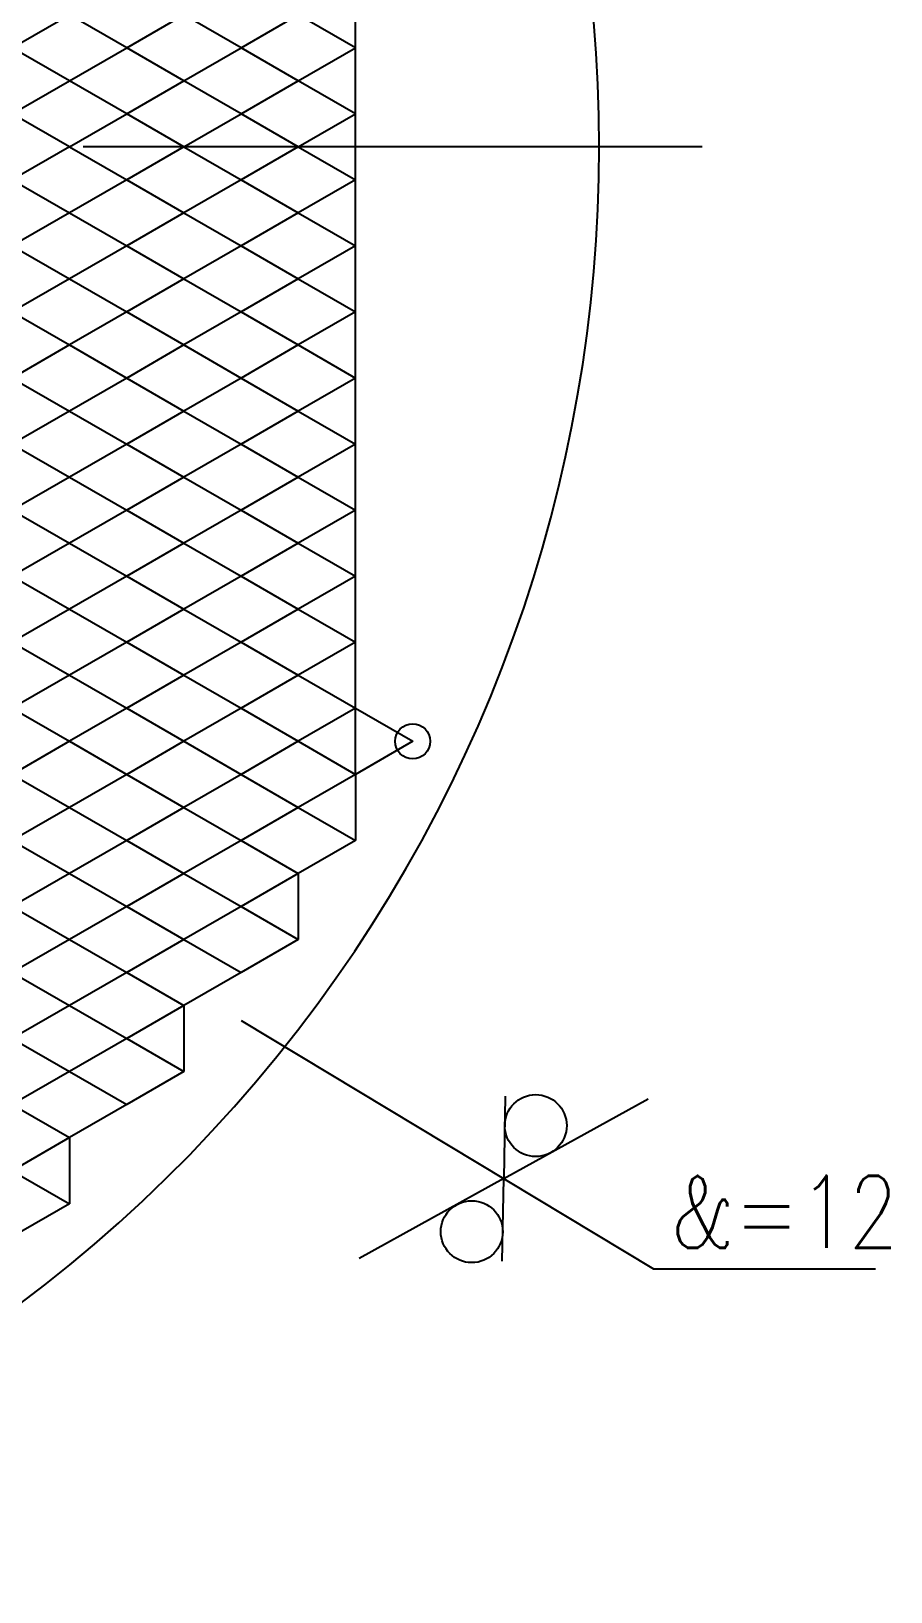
# Model space of a CAD drawing. Extents: x -11958 to 3251, y -1845 to 8235.
# Drawn here: x 601 to 1018, y -475 to 281 of the extents above; entities that cross this region are included whole.
import ezdxf

# ---------------------------------------------------------------- set-up
doc = ezdxf.new("R2010")
doc.units = 0
doc.header["$LTSCALE"] = 10
for name, pattern in [('CONTINOUS', [0]), ('DASHDOT-M', [36, 30, -3, 0, -3]), ('DASHDOT-S', [14, 10, -2, 0, -2])]:
    doc.linetypes.add(name, pattern=pattern)
for name, color, linetype in [('CDR_DIM', 7, 'CONTINUOUS'), ('CDR_DWG1', 4, 'CONTINUOUS'), ('CDR_DWG3', 1, 'DASHDOT-M')]:
    doc.layers.add(name, color=color, linetype=linetype)
doc.styles.add('HZ', font='ROMANS.shx', dxfattribs={"width": 0.75, "height": 35, "bigfont": 'HZ.shx'})

msp = doc.modelspace()

# ---------------------------------------------------------------- linework, layer by layer
at = {"layer": 'CDR_DIM', "linetype": 'CONTINOUS'}
for p, q in [((703.19, -198.31), (902.93, -318.7)), ((831.11, -234.97), (830.36, -274.96)), ((830.36, -274.96), (900.38, -236.27)), ((830.36, -274.96), (760.33, -313.65)), ((829.6, -314.95), (830.36, -274.96)), ((902.93, -318.7), (1010.54, -318.7))]:
    msp.add_line(p, q, dxfattribs=at)
for centre in [(845.85, -249.27), (814.87, -300.65)]:
    msp.add_circle(centre, 15, dxfattribs=at)
at = {"layer": 'CDR_DWG1'}
for p, q in [((758.53, -79.1), (758.53, 528.9)), ((758.53, -79.1), (758.53, -111.1)), ((758.53, -111.1), (730.81, -127.1)), ((730.81, -127.1), (730.81, -127.1)), ((730.81, -127.1), (730.81, -159.1)), ((730.81, -159.1), (703.1, -175.1)), ((703.1, -175.1), (675.39, -191.1)), ((675.39, -191.1), (675.39, -223.1)), ((675.39, -191.1), (675.39, -191.1)), ((675.39, -223.1), (647.67, -239.1)), ((647.67, -239.1), (619.96, -255.1)), ((619.96, -255.1), (619.96, -287.1)), ((619.96, -255.1), (619.96, -255.1)), ((619.96, -287.1), (592.25, -303.1))]:
    msp.add_line(p, q, dxfattribs=at)
msp.add_circle((786.24, -63.1), 8.5, dxfattribs=at)
msp.add_arc((176.56, 224.9), 700, 239.02483, 120.97517, dxfattribs=at)
at = {"layer": 'CDR_DWG3', "linetype": 'DASHDOT-S'}
for p, q in [((592.25, 272.9), (619.96, 288.9)), ((647.67, 272.9), (619.96, 288.9)), ((647.67, 272.9), (675.39, 288.9)), ((703.1, 272.9), (675.39, 288.9)), ((703.1, 272.9), (730.81, 288.9)), ((758.53, 272.9), (730.81, 288.9)), ((619.96, 256.9), (592.25, 272.9)), ((619.96, 256.9), (647.67, 272.9)), ((675.39, 256.9), (647.67, 272.9)), ((675.39, 256.9), (703.1, 272.9)), ((730.81, 256.9), (703.1, 272.9)), ((730.81, 256.9), (758.53, 272.9)), ((592.25, 240.9), (619.96, 256.9)), ((647.67, 240.9), (619.96, 256.9)), ((647.67, 240.9), (675.39, 256.9)), ((703.1, 240.9), (675.39, 256.9)), ((703.1, 240.9), (730.81, 256.9)), ((758.53, 240.9), (730.81, 256.9)), ((619.96, 224.9), (592.25, 240.9)), ((619.96, 224.9), (647.67, 240.9)), ((675.39, 224.9), (647.67, 240.9)), ((675.39, 224.9), (703.1, 240.9)), ((730.81, 224.9), (703.1, 240.9)), ((730.81, 224.9), (758.53, 240.9)), ((619.96, 224.9), (592.25, 208.9)), ((619.96, 224.9), (647.67, 208.9)), ((675.39, 224.9), (647.67, 208.9)), ((675.39, 224.9), (703.1, 208.9)), ((730.81, 224.9), (703.1, 208.9)), ((730.81, 224.9), (758.53, 208.9)), ((592.25, 208.9), (619.96, 192.9)), ((647.67, 208.9), (619.96, 192.9)), ((647.67, 208.9), (675.39, 192.9)), ((703.1, 208.9), (675.39, 192.9)), ((703.1, 208.9), (730.81, 192.9)), ((758.53, 208.9), (730.81, 192.9)), ((619.96, 192.9), (592.25, 176.9)), ((619.96, 192.9), (647.67, 176.9)), ((675.39, 192.9), (647.67, 176.9)), ((675.39, 192.9), (703.1, 176.9)), ((730.81, 192.9), (703.1, 176.9)), ((730.81, 192.9), (758.53, 176.9)), ((592.25, 176.9), (619.96, 160.9)), ((647.67, 176.9), (619.96, 160.9)), ((647.67, 176.9), (675.39, 160.9)), ((703.1, 176.9), (675.39, 160.9)), ((703.1, 176.9), (730.81, 160.9)), ((758.53, 176.9), (730.81, 160.9)), ((619.96, 160.9), (592.25, 144.9)), ((619.96, 160.9), (647.67, 144.9)), ((675.39, 160.9), (647.67, 144.9)), ((675.39, 160.9), (703.1, 144.9)), ((730.81, 160.9), (703.1, 144.9)), ((730.81, 160.9), (758.53, 144.9)), ((592.25, 144.9), (619.96, 128.9)), ((647.67, 144.9), (619.96, 128.9)), ((647.67, 144.9), (675.39, 128.9)), ((703.1, 144.9), (675.39, 128.9)), ((703.1, 144.9), (730.81, 128.9)), ((758.53, 144.9), (730.81, 128.9)), ((619.96, 128.9), (592.25, 112.9)), ((619.96, 128.9), (647.67, 112.9)), ((675.39, 128.9), (647.67, 112.9)), ((675.39, 128.9), (703.1, 112.9)), ((730.81, 128.9), (703.1, 112.9)), ((730.81, 128.9), (758.53, 112.9)), ((592.25, 112.9), (619.96, 96.9)), ((647.67, 112.9), (619.96, 96.9)), ((647.67, 112.9), (675.39, 96.9)), ((703.1, 112.9), (675.39, 96.9)), ((703.1, 112.9), (730.81, 96.9)), ((758.53, 112.9), (730.81, 96.9)), ((619.96, 96.9), (592.25, 80.9)), ((619.96, 96.9), (647.67, 80.9)), ((675.39, 96.9), (647.67, 80.9)), ((675.39, 96.9), (703.1, 80.9)), ((730.81, 96.9), (703.1, 80.9)), ((730.81, 96.9), (758.53, 80.9)), ((592.25, 80.9), (619.96, 64.9)), ((647.67, 80.9), (619.96, 64.9)), ((647.67, 80.9), (675.39, 64.9)), ((703.1, 80.9), (675.39, 64.9)), ((703.1, 80.9), (730.81, 64.9)), ((758.53, 80.9), (730.81, 64.9)), ((619.96, 64.9), (592.25, 48.9)), ((619.96, 64.9), (647.67, 48.9)), ((675.39, 64.9), (647.67, 48.9)), ((675.39, 64.9), (703.1, 48.9)), ((730.81, 64.9), (703.1, 48.9)), ((730.81, 64.9), (758.53, 48.9)), ((592.25, 48.9), (619.96, 32.9)), ((647.67, 48.9), (619.96, 32.9)), ((647.67, 48.9), (675.39, 32.9)), ((703.1, 48.9), (675.39, 32.9)), ((703.1, 48.9), (730.81, 32.9)), ((758.53, 48.9), (730.81, 32.9)), ((619.96, 32.9), (592.25, 16.9)), ((619.96, 32.9), (647.67, 16.9)), ((675.39, 32.9), (647.67, 16.9)), ((675.39, 32.9), (703.1, 16.9)), ((730.81, 32.9), (703.1, 16.9)), ((730.81, 32.9), (758.53, 16.9)), ((592.25, 16.9), (619.96, 0.9)), ((647.67, 16.9), (619.96, 0.9)), ((647.67, 16.9), (675.39, 0.9)), ((703.1, 16.9), (675.39, 0.9)), ((703.1, 16.9), (730.81, 0.9)), ((758.53, 16.9), (730.81, 0.9)), ((619.96, 0.9), (592.25, -15.1)), ((619.96, 0.9), (647.67, -15.1)), ((675.39, 0.9), (647.67, -15.1)), ((675.39, 0.9), (703.1, -15.1)), ((730.81, 0.9), (703.1, -15.1)), ((730.81, 0.9), (758.53, -15.1)), ((592.25, -15.1), (619.96, -31.1)), ((647.67, -15.1), (619.96, -31.1)), ((647.67, -15.1), (675.39, -31.1)), ((703.1, -15.1), (675.39, -31.1)), ((703.1, -15.1), (730.81, -31.1)), ((758.53, -15.1), (730.81, -31.1)), ((619.96, -31.1), (592.25, -47.1)), ((619.96, -31.1), (647.67, -47.1)), ((675.39, -31.1), (647.67, -47.1)), ((675.39, -31.1), (703.1, -47.1)), ((730.81, -31.1), (703.1, -47.1)), ((730.81, -31.1), (758.53, -47.1)), ((592.25, -47.1), (619.96, -63.1)), ((647.67, -47.1), (619.96, -63.1)), ((647.67, -47.1), (675.39, -63.1)), ((703.1, -47.1), (675.39, -63.1)), ((703.1, -47.1), (730.81, -63.1)), ((758.53, -47.1), (730.81, -63.1)), ((758.53, -47.1), (786.24, -63.1)), ((619.96, -63.1), (592.25, -79.1)), ((619.96, -63.1), (647.67, -79.1)), ((675.39, -63.1), (647.67, -79.1)), ((675.39, -63.1), (703.1, -79.1)), ((730.81, -63.1), (703.1, -79.1)), ((730.81, -63.1), (758.53, -79.1)), ((786.24, -63.1), (758.53, -79.1)), ((592.25, -79.1), (619.96, -95.1)), ((647.67, -79.1), (619.96, -95.1)), ((647.67, -79.1), (675.39, -95.1)), ((703.1, -79.1), (675.39, -95.1)), ((703.1, -79.1), (730.81, -95.1)), ((758.53, -79.1), (730.81, -95.1)), ((619.96, -95.1), (592.25, -111.1)), ((619.96, -95.1), (647.67, -111.1)), ((675.39, -95.1), (647.67, -111.1)), ((675.39, -95.1), (703.1, -111.1)), ((730.81, -95.1), (703.1, -111.1)), ((730.81, -95.1), (758.53, -111.1)), ((592.25, -111.1), (619.96, -127.1)), ((647.67, -111.1), (619.96, -127.1)), ((647.67, -111.1), (675.39, -127.1)), ((703.1, -111.1), (675.39, -127.1)), ((703.1, -111.1), (730.81, -127.1)), ((619.96, -127.1), (592.25, -143.1)), ((619.96, -127.1), (647.67, -143.1)), ((675.39, -127.1), (647.67, -143.1)), ((675.39, -127.1), (703.1, -143.1)), ((730.81, -127.1), (703.1, -143.1)), ((592.25, -143.1), (619.96, -159.1)), ((647.67, -143.1), (619.96, -159.1)), ((647.67, -143.1), (675.39, -159.1)), ((703.1, -143.1), (675.39, -159.1)), ((703.1, -143.1), (730.81, -159.1)), ((619.96, -159.1), (592.25, -175.1)), ((619.96, -159.1), (647.67, -175.1)), ((675.39, -159.1), (647.67, -175.1)), ((675.39, -159.1), (703.1, -175.1)), ((592.25, -175.1), (619.96, -191.1)), ((647.67, -175.1), (619.96, -191.1)), ((647.67, -175.1), (675.39, -191.1)), ((619.96, -191.1), (592.25, -207.1)), ((619.96, -191.1), (647.67, -207.1)), ((675.39, -191.1), (647.67, -207.1)), ((592.25, -207.1), (619.96, -223.1)), ((647.67, -207.1), (619.96, -223.1)), ((647.67, -207.1), (675.39, -223.1)), ((619.96, -223.1), (592.25, -239.1)), ((619.96, -223.1), (647.67, -239.1)), ((592.25, -239.1), (619.96, -255.1)), ((619.96, -255.1), (592.25, -271.1)), ((592.25, -271.1), (619.96, -287.1))]:
    msp.add_line(p, q, dxfattribs=at)
at = {"layer": 'CDR_DWG3', "linetype": 'DASHDOT-M'}
msp.add_line((926.56, 224.9), (-233.71, 224.9), dxfattribs=at)

# ---------------------------------------------------------------- texts
at = {"layer": 'CDR_DIM', "linetype": 'CONTINOUS', "style": 'HZ', "width": 0.8}
msp.add_text('&=12', height=35, dxfattribs=at).set_placement((911.08, -308.53))

doc.saveas('drawing.dxf')
